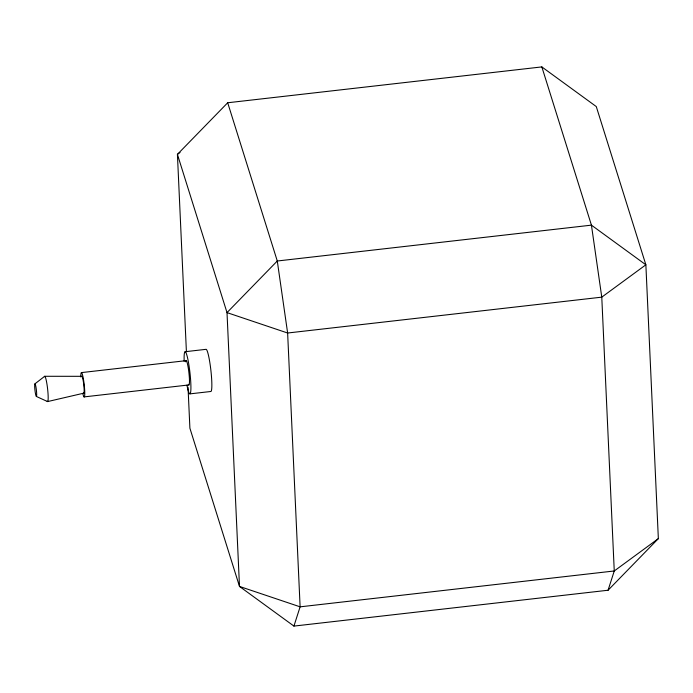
<?xml version="1.0" encoding="UTF-8"?>
<svg xmlns="http://www.w3.org/2000/svg" width="693" height="693" viewBox="0 0 693 693"><rect width="100%" height="100%" fill="white"/><g stroke="black" fill="none" stroke-linecap="round" stroke-linejoin="round"><path stroke-width="1.04" d="M293.927 626.091L300.112 606.834L287.63 333.012L277.287 261.001L227.694 102.763L541.839 66.909L596.283 106.566L645.867 264.804L658.35 538.626L608.073 590.237L293.927 626.091L239.492 586.434L189.899 428.196L188.028 387.231M608.073 590.237L614.258 570.971L601.775 297.15L591.432 225.147L541.839 66.909M227.694 102.763L177.417 154.374L186.408 351.654M34.962 383.801L44.716 376.282L81.843 376.316M180.015 152.469L177.417 154.374L227.009 312.612L239.492 586.434L300.112 606.834L614.258 570.971L658.35 538.626M83.74 393.182L47.566 401.585L36.383 396.457A6.367 0.728 83.5 0 1 34.685 386.963A6.367 0.728 83.5 0 1 35.949 386.971A6.367 0.728 83.5 0 1 36.383 396.457M185.135 351.715L206.081 349.324A21.214 2.434 83.5 0 1 210.897 370.417A21.214 2.434 83.5 0 1 210.828 391.493L189.882 393.875M81.54 372.591L186.252 360.637M84.052 396.907L188.765 384.953M184.165 361.313A21.214 2.434 83.5 0 1 187.266 356.652A21.214 2.434 83.5 0 1 190.913 388.219A21.214 2.434 83.5 0 1 186.928 385.178M188.331 384.294A12.275 1.403 83.5 0 0 189.397 378.352A12.275 1.403 83.5 0 0 187.179 362.751L186.686 361.304A12.275 1.403 83.5 0 0 185.663 361.781M82.779 393.433A12.275 1.403 83.5 0 0 83.125 394.793L83.61 396.24A12.275 1.403 83.5 0 0 84.685 390.306A12.275 1.403 83.5 0 0 82.467 374.705L81.973 373.25A12.275 1.403 83.5 0 0 80.83 376.975M81.627 376.602A8.489 0.97 83.5 0 1 83.775 384.754A8.489 0.97 83.5 0 1 83.455 392.896M44.387 376.715A12.734 1.455 83.5 0 1 47.609 388.938A12.734 1.455 83.5 0 1 47.141 401.152M277.287 261.001L227.009 312.612L287.63 333.012L601.775 297.15L645.867 264.804L591.432 225.147L277.287 261.001"/></g></svg>
